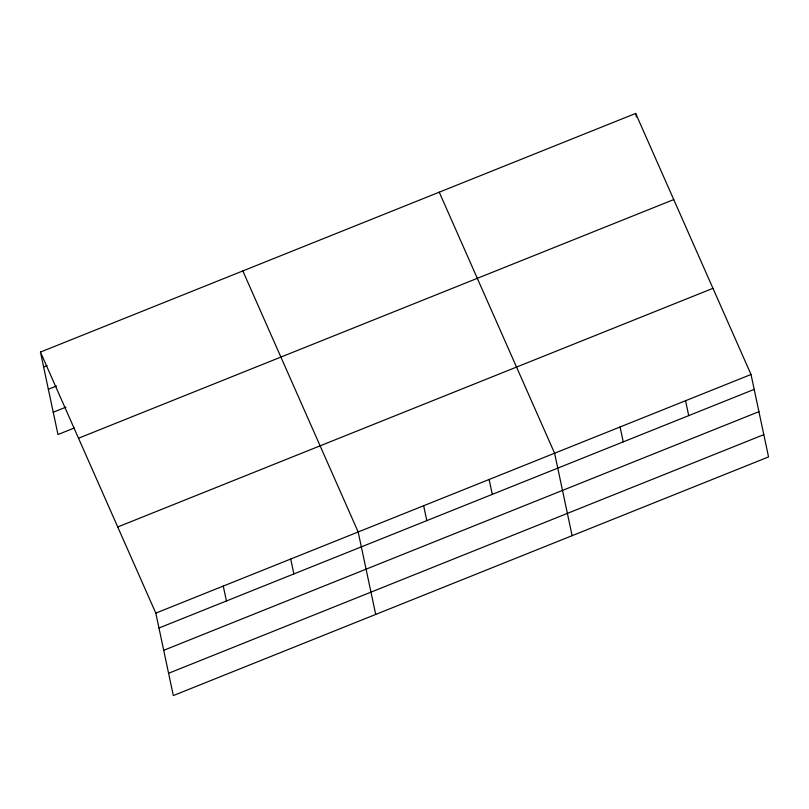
<?xml version="1.0" encoding="UTF-8"?>
<svg xmlns="http://www.w3.org/2000/svg" width="809" height="809" viewBox="0 0 809 809"><rect width="100%" height="100%" fill="white"/><g stroke="black" fill="none" stroke-linecap="round" stroke-linejoin="round"><path stroke-width="1.21" d="M40.45 352.077L635.672 113.432L751.025 374.476L768.55 456.923L173.328 695.568L155.803 613.121L40.45 352.077L57.975 434.524L74.256 428.001M43.615 366.983L47.104 365.577M48.358 389.271L56.499 386.004M53.232 412.236L66.035 407.109M78.513 438.225L673.745 199.58M117.73 526.972L712.962 288.328M155.803 613.121L751.025 374.476M158.968 628.017L754.19 389.372M163.701 650.315L758.933 411.66M168.585 673.28L763.807 434.635M439.247 192.188L554.6 453.222L572.125 535.679M242.831 270.934L358.175 531.978L375.7 614.425M635.672 113.432L636.41 116.87M685.547 400.728L688.722 415.624M620.078 426.97L623.243 441.876M489.121 479.474L492.297 494.38M423.653 505.726L426.818 520.632M290.714 559.029L293.879 573.925M223.254 586.07L226.429 600.976"/></g></svg>
